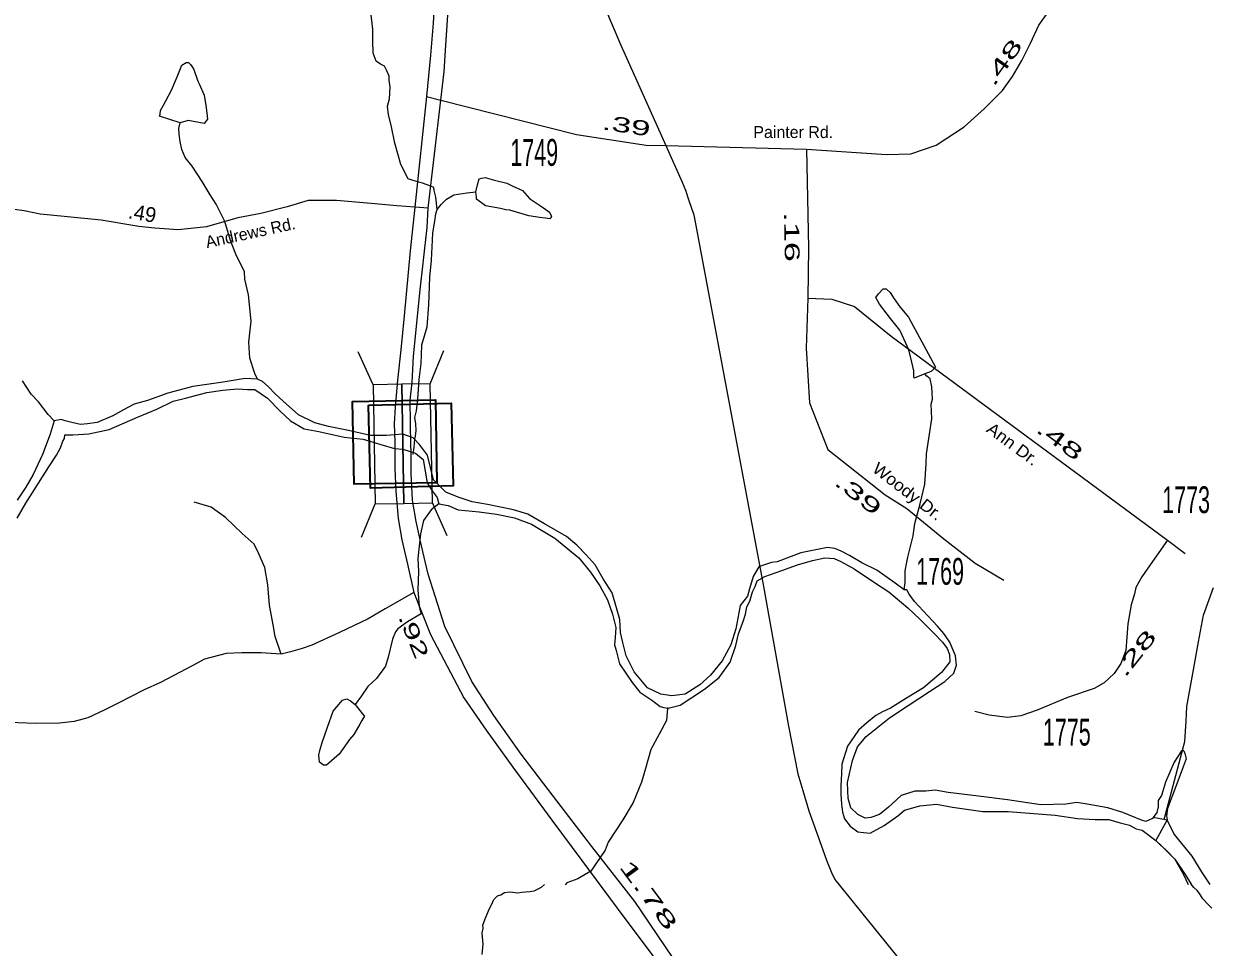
# Model space of a CAD drawing. Extents: x 593115 to 629975, y 274032 to 309774.
# Drawn here: x 613988 to 615976, y 277253 to 278802 of the extents above; entities that cross this region are included whole.
import ezdxf
from ezdxf.enums import TextEntityAlignment as Align

# ---------------------------------------------------------------- set-up
doc = ezdxf.new("R2010")
doc.units = 0
doc.header["$LTSCALE"] = 10
for name, color, linetype in [('11', 7, 'Continuous'), ('17', 7, 'Continuous'), ('8', 7, 'Continuous')]:
    doc.layers.add(name, color=color, linetype=linetype)
for name, color, linetype, lineweight in [('28', 7, 'Continuous', 120), ('31', 7, 'Continuous', 35), ('32', 7, 'Continuous', 25), ('35', 7, 'Continuous', 13), ('44', 7, 'Continuous', 13), ('50', 7, 'Continuous', 13), ('59', 7, 'Continuous', 13), ('60', 7, 'Continuous', 13), ('62', 7, 'Continuous', 13)]:
    doc.layers.add(name, color=color, linetype=linetype, lineweight=lineweight)

msp = doc.modelspace()

# ---------------------------------------------------------------- linework, layer by layer
at = {"layer": '28', "lineweight": 25}
for points in [[(614574.72, 279346.64), (614619.47, 279206.73), (614647.7, 279113.18), (614659.24, 279063.03), (614666.19, 279025.05), (614670.95, 278993.64), (614674.36, 278957.54), (614676.6, 278920.62), (614677.98, 278859.95), (614674.28, 278802.58), (614669.99, 278749.01), (614663.18, 278679.79), (614643.98, 278494.14)], [(614687.58, 278673.59), (614692.79, 278721.47), (614695.8, 278765.7), (614699.04, 278816.18), (614702.51, 278865.04), (614702.97, 278932.66), (614698.58, 278988.47), (614692.1, 279034.32), (614679.63, 279090.48), (614667.6, 279136.33), (614644, 279209.51), (614602.32, 279345.75)], [(614636.99, 278094.33), (614636.16, 278170.44), (614639.06, 278200.22), (614641.54, 278244.15), (614646.5, 278293.79), (614652.29, 278350.55), (614664.28, 278460.21), (614666.35, 278492.48), (614687.58, 278673.59)], [(614643.98, 278494.14), (614636.11, 278420.66), (614625.7, 278312.06), (614620.14, 278255.09), (614614.82, 278203.92), (614610.66, 278158.99), (614609.04, 278130.97), (614610.05, 278100.16)], [(614610.05, 278100.16), (614610.05, 278078.7), (614610.19, 278055.71), (614611.58, 278017.74), (614615.75, 277971.89), (614621.99, 277936.46), (614631.25, 277895.7), (614642.12, 277847.77), (614669.93, 277777.62), (614725.88, 277671.31), (614763.13, 277617.36), (614808.25, 277555.07), (614873.26, 277465.91), (614923.69, 277398.25), (614994.11, 277303.28), (615063.77, 277211.36), (615097.29, 277165.55)], [(615117.78, 277182.68), (615075.87, 277236.69), (615012.85, 277329.88), (614940.49, 277421.84), (614889.26, 277489.22), (614821.95, 277576.84), (614776.05, 277641.78), (614739.12, 277698.45), (614694.05, 277790.7), (614665.93, 277878.5), (614655.06, 277926.43), (614645.8, 277967.19), (614639.56, 278002.62), (614637.82, 278048), (614637.41, 278085.23), (614636.99, 278094.33)]]:
    msp.add_lwpolyline(points, dxfattribs=at)
at = {"layer": '31'}
for points in [[(614680.8, 278031.92), (614541.86, 278029.35), (614539.29, 278168.4), (614678.24, 278170.97)], [(614565.74, 278162.06), (614704.67, 278165.62), (614708.24, 278026.6), (614569.32, 278023.03)]]:
    msp.add_lwpolyline(points, close=True, dxfattribs=at)
at = {"layer": '32'}
for p, q in [((614663.18, 278679.79), (614687.58, 278673.59)), ((615064.52, 278597.46), (615300.54, 278591.65)), ((614666.35, 278492.48), (614643.98, 278494.14))]:
    msp.add_line(p, q, dxfattribs=at)
for points in [[(615300.54, 278591.65), (615434.6, 278582.46), (615475.42, 278583.68), (615518.1, 278598.35), (615565.01, 278628.84), (615599.11, 278659.36), (615629.56, 278689.83), (615646.02, 278713.03), (615661.88, 278739.83), (615676.51, 278769.1), (615690.49, 278799.6), (615724.25, 278847.38), (615753.28, 278885.86), (615771.33, 278928.26), (615782.32, 278978.52), (615787.81, 279013.08)], [(614687.58, 278673.59), (614914.91, 278615.87), (615031.52, 278598.27), (615064.52, 278597.46)], [(615300.54, 278591.65), (615302.26, 278509.18), (615303.97, 278425.85), (615302.89, 278341.58)], [(614643.98, 278494.14), (614613.66, 278496.39), (614570.63, 278500.55), (614512.3, 278505.13), (614464.88, 278505.15), (614429.47, 278494.72), (614385.51, 278483.66), (614347.07, 278476.28), (614294.57, 278461.24), (614246.97, 278456.31), (614207.55, 278458.88), (614180.72, 278461.65), (614117.91, 278472.48), (614055.72, 278478.52), (614015.49, 278482.16), (613988.61, 278488.26), (613950.84, 278493.13), (613892.31, 278499.16), (613871.06, 278500.66)], [(615302.89, 278341.58), (615300.11, 278257.73), (615305.69, 278166.24), (615336.22, 278087.94), (615432.8, 278011.79), (615469.08, 277989), (615531, 277938.16), (615583.36, 277896.93), (615631.42, 277868.58)], [(615302.89, 278341.58), (615343.23, 278339.86), (615380.99, 278327.83), (615442.79, 278278.01), (615906.01, 277935.87), (615935.64, 277913.38)], [(615906.01, 277935.87), (615873.39, 277888.89), (615862.87, 277874.33), (615853.1, 277856.6), (615850.57, 277845.96), (615845, 277827.22), (615839.43, 277795.31), (615836.39, 277750.74), (615827.79, 277728.96), (615816.65, 277712.25), (615799.94, 277696.54), (615783.23, 277686.92), (615738.67, 277671.73), (615687.79, 277650.71), (615659.94, 277641.08), (615637.66, 277638.55), (615606.77, 277642.09), (615582.98, 277648.17)]]:
    msp.add_lwpolyline(points, dxfattribs=at)
at = {"layer": '35'}
for points in [[(614419.48, 277744.78), (614409.66, 277774.01), (614406.04, 277793.53), (614399.9, 277826.46), (614397.43, 277860.6), (614391.94, 277889.86), (614382.18, 277912.99), (614374.27, 277928.89), (614354.1, 277947.11), (614326.06, 277973.97), (614302.27, 277990.98), (614273.6, 277999.5)], [(614642.12, 277847.77), (614594.23, 277820.67), (614565.54, 277804), (614517.41, 277780.84), (614471.14, 277759.54), (614454.48, 277753.98), (614435.28, 277748.66), (614419.48, 277744.78)], [(614419.48, 277744.78), (614385.9, 277746.61), (614353.37, 277746.8), (614327.52, 277745.4), (614290.67, 277735.92), (614271.24, 277725.73), (614217.1, 277697.02), (614189.8, 277684.51), (614144.91, 277661.82), (614122.7, 277650.7), (614095.17, 277637.97), (614072.08, 277631.55), (614047.7, 277629.07), (614007.71, 277628.24), (613948.94, 277630.56)]]:
    msp.add_lwpolyline(points, dxfattribs=at)
at = {"layer": '44'}
for points in [[(614739.77, 279345.8), (614831.32, 279136.21), (614989.44, 278765.68), (615064.52, 278597.46)], [(615064.52, 278597.46), (615092, 278535.88), (615097.52, 278522.47), (615103.02, 278505.41), (615111.54, 278481.02), (615228.33, 277858.06), (615270.56, 277624.02), (615285.86, 277544.13), (615294.36, 277516.08), (615304.75, 277481.97), (615322.5, 277431.96), (615334.07, 277399.1), (615342.61, 277378.38), (615348.1, 277366.8), (615725.56, 276899.75)]]:
    msp.add_lwpolyline(points, dxfattribs=at)
at = {"layer": '50'}
for p, q in [((614573.73, 278196.36), (614548.96, 278251.28)), ((614669.71, 278198.09), (614692.48, 278253.87)), ((614554.55, 277940.62), (614577.33, 277996.39)), ((614698.08, 277943.21), (614673.31, 277998.12))]:
    msp.add_line(p, q, dxfattribs=at)
for points in [[(614573.73, 278196.36), (614577.33, 277996.39), (614625.32, 277997.26), (614621.72, 278197.23)], [(614621.72, 278197.23), (614625.32, 277997.26), (614673.31, 277998.12), (614669.71, 278198.09)]]:
    msp.add_lwpolyline(points, close=True, dxfattribs=at)
at = {"layer": '59'}
for points in [[(614681.21, 278490.31), (614678.73, 278511.07), (614676.36, 278522.02), (614675.66, 278526.94), (614670.81, 278529.34), (614656.81, 278534.23), (614640.9, 278539.06), (614632.45, 278541.53), (614620.15, 278565.89), (614610.38, 278601.2), (614604.31, 278631.73), (614599.46, 278648.74), (614598.16, 278663.37), (614601.22, 278675.61), (614602.42, 278695.09), (614600.57, 278707.33), (614600.61, 278714.03), (614596.98, 278722.51), (614592.65, 278730.5), (614585.92, 278734.14), (614578.62, 278738.99), (614573.8, 278752.39), (614573.12, 278773.11), (614573.13, 278792.62), (614569.41, 278825.5)], [(614379.66, 278205.47), (614375.36, 278215.16), (614366.78, 278240.74), (614365.54, 278267.58), (614369.17, 278303.01), (614364.88, 278346.91), (614358.83, 278373.64), (614358.18, 278385.86), (614343.58, 278415.17), (614334.35, 278438.26), (614325.21, 278469.96), (614310.61, 278499.27), (614300.23, 278515.08), (614286.78, 278536.97), (614270.31, 278562.61), (614258.71, 278577.26), (614253.19, 278590.67), (614250.16, 278604.04), (614248.31, 278616.28), (614247.71, 278626), (614250.12, 278635.75)], [(614681.21, 278490.31), (614687.88, 278498.88), (614697.06, 278507.39), (614709.22, 278514.74), (614731.2, 278518.39), (614745.82, 278519.59)], [(614641.21, 278079.44), (614642.46, 278091.62), (614643.64, 278104.99), (614644.84, 278109.87), (614646.04, 278119.65), (614645.47, 278130.66), (614643.59, 278141.6), (614646.72, 278152.54), (614648.53, 278172.11), (614650.91, 278204.97), (614654.56, 278231.8), (614655.16, 278246.49), (614655.71, 278263.48), (614664.23, 278293.42), (614667.3, 278330.56), (614669.06, 278376.94), (614671.54, 278404.99), (614673.34, 278439.06), (614673.9, 278451.25), (614677, 278470.8), (614678.75, 278482.96), (614681.21, 278490.31)], [(615464.3, 277852.59), (615466.15, 277864.76), (615466.16, 277884.26), (615469.16, 277898.9), (615470.43, 277907.38), (615479.57, 277942.8), (615482.6, 277963.54), (615491.08, 277996.47), (615498.96, 278029.42), (615501.36, 278063.48), (615502.02, 278080.57), (615506.9, 278113.48), (615511.13, 278139.09), (615509.83, 278163.53), (615511.71, 278171.99), (615511.04, 278192.71), (615508.01, 278206.18), (615502.51, 278210.99), (615498.89, 278214.67)], [(614038.94, 278135.68), (614028.57, 278146.7), (614012.69, 278167.43), (614000.46, 278180.79), (613985.82, 278202.7)], [(614684.01, 277996.54), (614671.2, 277986.8), (614658.42, 277968.46), (614653.47, 277946.55), (614648.71, 277905.04), (614649.86, 277883.11), (614648.73, 277852.63), (614651.15, 277824.57), (614654.2, 277812.41), (614631.62, 277798.97), (614615.16, 277786.81), (614611.56, 277781.88), (614606.11, 277769.69), (614598.78, 277739.23), (614594.57, 277724.62), (614579.34, 277703.83), (614564.66, 277690.43), (614554.33, 277674.54), (614543.93, 277659.95)], [(615068.82, 277654.21), (615067.62, 277654.14), (615065.79, 277633.47), (615053.61, 277610.31), (615039.58, 277584.7), (615030.52, 277552.98), (615023.84, 277529.81), (615009.83, 277495.59), (614992.74, 277466.94), (614967.75, 277429.14), (614962.87, 277415.74), (614939.14, 277380.42), (614917.27, 277367.57), (614898.93, 277360.85), (614895.86, 277357.81)], [(614756.86, 277241.14), (614758.07, 277258.18), (614756.86, 277276.5), (614758.07, 277285.01), (614758.05, 277289.89), (614761.75, 277300.91), (614769.05, 277317.95), (614772.68, 277325.26), (614776.32, 277333.23), (614782.42, 277339.32), (614787.88, 277341.16), (614793.99, 277344.81), (614803.78, 277346.02), (614815.93, 277344.18), (614823.27, 277345.43), (614829.38, 277346.04), (614836.65, 277346.68), (614843.99, 277347.87), (614856.19, 277353.96), (614861.03, 277358.25)]]:
    msp.add_lwpolyline(points, dxfattribs=at)
at = {"layer": '60', "lineweight": 25}
msp.add_line((615905.32, 277466.4), (615882.2, 277470.58), dxfattribs=at)
at = {"layer": '60'}
for points in [[(614250.12, 278635.75), (614215.33, 278646.67), (614216.61, 278650.34), (614217.24, 278656.43), (614222.11, 278665.03), (614226.37, 278672.35), (614235.45, 278690.57), (614243.43, 278708.9), (614245.2, 278712.57), (614253.11, 278732.11), (614260.41, 278736.96), (614264.11, 278736.98), (614267.73, 278733.31), (614270.16, 278729.66), (614273.26, 278724.79), (614279.96, 278705.25), (614281.77, 278701.01), (614290.38, 278682.13), (614293.95, 278661.35), (614295.85, 278641.91), (614290.4, 278634.52), (614263.49, 278639.37)], [(614745.82, 278519.59), (614748.88, 278531.83), (614751.88, 278541.57), (614755.51, 278542.79), (614761.63, 278544.07), (614777.54, 278539.14), (614798.24, 278534.31), (614806.75, 278530.03), (614824.49, 278522.16), (614836.02, 278508.72), (614859.8, 278492.93), (614869.55, 278485.52), (614873.2, 278478.25), (614870.82, 278474.59), (614862.85, 278475.86), (614853.17, 278477.06), (614834.81, 278479.44), (614803.11, 278489.2), (614796.42, 278489.83), (614787.26, 278491.62), (614762.25, 278496.44), (614747.07, 278507.46), (614747.05, 278511.06)], [(615498.89, 278214.67), (615481.23, 278207.33), (615480.58, 278209.84), (615480.53, 278212.24), (615480.58, 278219.54), (615477.49, 278234.21), (615472.01, 278254.93), (615458.54, 278285.42), (615457.39, 278287.84), (615441.49, 278307.27), (615423.19, 278331.66), (615417.11, 278342.68), (615421.34, 278348.8), (615429.32, 278357.33), (615434.12, 278357.34), (615440.9, 278351.2), (615447.57, 278340.25), (615457.3, 278326.85), (615471.95, 278309.74), (615475.59, 278302.47), (615486.67, 278281.73), (615504.89, 278248.85), (615517.12, 278225.69), (615509.86, 278218.34)], [(614543.93, 277659.95), (614555.53, 277645.3), (614559.23, 277640.43), (614554.97, 277633.11), (614551.35, 277626.98), (614541.59, 277609.98), (614534.22, 277601.43), (614516.61, 277576.99), (614495.31, 277558.12), (614490.41, 277558.13), (614483.72, 277563.57), (614482.46, 277575.2), (614484.33, 277583.06), (614488.5, 277596.47), (614497.04, 277622.1), (614506.79, 277648.91), (614522.67, 277667.19), (614529.92, 277669.64), (614536.05, 277666.01)]]:
    msp.add_lwpolyline(points, close=True, dxfattribs=at)
at = {"layer": '60', "lineweight": 25}
for points in [[(613976.85, 277972.33), (613991.49, 277997.93), (614029.85, 278058.85), (614042.56, 278078.4), (614049.32, 278090.66), (614053.54, 278101.58), (614056.04, 278106.43), (614056.57, 278112.52), (614069.97, 278112.54), (614096.8, 278113.79), (614130.96, 278121.18), (614178.5, 278141.91), (614210.79, 278155.34), (614238.27, 278168.78), (614258.97, 278173.65), (614294.88, 278183.41), (614321.77, 278187.06), (614346.12, 278189.56), (614363.2, 278188.41), (614375.4, 278188.35), (614396.71, 278173.71), (614418.06, 278151.86), (614435.14, 278136.01), (614458.36, 278122.62), (614482.67, 278117.72), (614525.39, 278108.64), (614557.12, 278104.98), (614586.8, 278096.3), (614609.51, 278089.2), (614623.82, 278088.12), (614644.98, 278081.86), (614657.96, 278070.8), (614664.43, 278031.85), (614672.96, 278018.47), (614680.93, 278007.5), (614684.01, 277996.54)], [(614379.66, 278205.47), (614358.88, 278206.6), (614322.34, 278200.55), (614271.18, 278193.21), (614229.64, 278182.16), (614195.58, 278169.96), (614173.05, 278163.82), (614155.35, 278154.09), (614137.04, 278144.36), (614110.81, 278133.3), (614094.96, 278130.93), (614082.83, 278129.68), (614068.2, 278133.28), (614057.25, 278135.71), (614050.5, 278138.15), (614038.94, 278135.68)], [(614651.71, 278096.3), (614641.13, 278107.36), (614623.34, 278113.62), (614595.93, 278111.21), (614569.25, 278111.03), (614532.72, 278119.59), (614499.15, 278126.28), (614475.97, 278132.36), (614448.54, 278145.73), (614422.91, 278168.87), (614409.56, 278181.05), (614397.91, 278193.29), (614388.18, 278201.79), (614379.66, 278205.47)], [(614038.94, 278135.68), (614032.19, 278113.72), (614019.48, 278079.57), (614003.58, 278046.09), (613991.44, 278024.74), (613976.78, 278002.74)], [(615464.3, 277852.59), (615449.12, 277863.51), (615418.57, 277885.45), (615393.62, 277897.66), (615372.86, 277909.8), (615358.81, 277917.09), (615347.91, 277922.01), (615335.63, 277923.17), (615291.14, 277914.58), (615251.52, 277899.4), (615241.79, 277898.1), (615230.21, 277894.44), (615220.44, 277890.84), (615211.31, 277874.92), (615205.28, 277854.24), (615201.63, 277842.01), (615189.4, 277826.16), (615187.05, 277814.01), (615182.19, 277787.1), (615173.63, 277760.27), (615158.98, 277733.47), (615139.47, 277709.07), (615121.84, 277693.22), (615096.9, 277677.34), (615074.95, 277674.89), (615056.59, 277677.37), (615034.12, 277688.33), (615011.46, 277715.11), (614998.12, 277741.89), (614991.92, 277766.33), (614988.92, 277780.89), (614987.67, 277802.92), (614982.17, 277822.34), (614974.79, 277847.4), (614959.58, 277871.12), (614946.15, 277894.3), (614930.9, 277911.32), (614915.63, 277927.24), (614897.92, 277941.81), (614861.36, 277963.17), (614833.29, 277979.55), (614808.94, 277986.85), (614765.6, 277995.35), (614739.99, 278000.18), (614716.24, 278007.57), (614695.51, 278016), (614674.84, 278036.73), (614665.17, 278078.02), (614651.71, 278096.3)], [(614684.01, 277996.54), (614699.86, 277994.11), (614716.31, 277986.77), (614751.65, 277983.14), (614780.88, 277979.53), (614810.76, 277973.41), (614839.44, 277962.52), (614878.47, 277939.31), (614918.69, 277905.87), (614938.2, 277882.06), (614954.12, 277858.93), (614966.95, 277835.76), (614975.45, 277811.38), (614980.99, 277789.46), (614979.74, 277772.38), (614978.59, 277760.2), (614981.59, 277750.43), (614987.14, 277728.51), (615008.49, 277696.77), (615021.26, 277681), (615042.67, 277666.35), (615055.47, 277656.59), (615061.54, 277655.36), (615068.82, 277654.21)], [(615068.82, 277654.21), (615088.93, 277659.1), (615129.79, 277685.96), (615154.2, 277705.46), (615172.43, 277731.09), (615182.11, 277759.1), (615186.41, 277778.61), (615194.34, 277799.35), (615198.6, 277811.57), (615200.45, 277823.73), (615205.85, 277833.52), (615210.18, 277849.34), (615214.36, 277857.85), (615218.06, 277867.68), (615230.81, 277874.92), (615259.52, 277884.73), (615285.73, 277894.49), (615310.69, 277901.88), (615331.38, 277906.15), (615347.26, 277904.92), (615358.26, 277899.99), (615380.81, 277887.83), (615409.51, 277868.33), (615425.89, 277857.39), (615438.72, 277848.92), (615470.47, 277822.06), (615490.59, 277803.24), (615515, 277779.43), (615529, 277764.84), (615536.38, 277753.88), (615540.57, 277744.09), (615541.22, 277731.88), (615527.24, 277713.56), (615496.71, 277687.98), (615468.15, 277670.87), (615441.29, 277653.82), (615427.86, 277647.7), (615416.93, 277641.62), (615401.68, 277629.43), (615387.72, 277617.22), (615369.36, 277590.39), (615359.63, 277559.89), (615359.1, 277543.99), (615358.5, 277524.5), (615358.5, 277509.9), (615359.15, 277492.78), (615360.97, 277479.44), (615364.65, 277468.46), (615373.8, 277456.27), (615386.6, 277446.5), (615396.37, 277445.3), (615407.25, 277444.08), (615431.03, 277457.49), (615453.57, 277473.33), (615465.17, 277483.09), (615490.83, 277490.46), (615518.78, 277492.88), (615545.69, 277488.03), (615596.25, 277480.78), (615638.96, 277480.8), (615717.55, 277474.78), (615755.33, 277468.7), (615784.61, 277467.49), (615807.82, 277467.51), (615826.7, 277461.42), (615842.53, 277457.79), (615853.5, 277451.66), (615863.85, 277449.25), (615886.41, 277432.18), (615905.33, 277413.89), (615918.16, 277400.52), (615932.83, 277374.91), (615940.79, 277358.44)], [(615882.2, 277470.58), (615880.96, 277468.8), (615869.96, 277463.93), (615862.71, 277466.28), (615830.96, 277479.14), (615805.92, 277487.05), (615771.24, 277493.07), (615754.09, 277495.53), (615735.83, 277493.1), (615693.8, 277491.77), (615637.66, 277500.33), (615588.88, 277506.34), (615538.29, 277512.49), (615516.38, 277516.74), (615500.53, 277514.87), (615482.23, 277514.84), (615459.67, 277507.51), (615438.36, 277487.94), (615423.11, 277475.76), (615408.5, 277470.85), (615398.78, 277469.66), (615386.6, 277475.81), (615374.93, 277486.75), (615370.65, 277502.54), (615369.41, 277529.38), (615377.96, 277566.01), (615386.44, 277589.14), (615400.5, 277606.25), (615440.06, 277637.94), (615471.2, 277658.71), (615507.08, 277681.87), (615532.74, 277698.94), (615547.92, 277712.43), (615552.2, 277725.85), (615550.33, 277741.69), (615541.2, 277764.79), (615530.8, 277779.4), (615520.45, 277791.62), (615496.08, 277817.23), (615482, 277833.02), (615472.85, 277845.21), (615469.2, 277852.59), (615464.3, 277852.59)], [(615900.71, 277467.23), (615935.14, 277598.01), (615937.55, 277632.17), (615938.75, 277656.55), (615948.5, 277712.06), (615958.2, 277765.08), (615966.63, 277810.21), (615983.09, 277856.58)], [(615905.32, 277466.4), (615917.51, 277441.94), (615946.78, 277406.03), (615963.91, 277378.57), (615977.3, 277358.49)], [(615980.25, 277318.72), (615974.16, 277324.82), (615965.63, 277333.96), (615959.54, 277343.11), (615955.86, 277347.94), (615950.36, 277353.42), (615946.08, 277358.93)]]:
    msp.add_lwpolyline(points, dxfattribs=at)
at = {"layer": '62'}
for p, q in [((615067.69, 277654.44), (615068.94, 277654.25)), ((615905.44, 277466.44), (615886.5, 277432.22))]:
    msp.add_line(p, q, dxfattribs=at)
for points in [[(615933.25, 277582.19), (615929.62, 277582.25), (615917.44, 277563.34), (615902.94, 277529.78), (615896.25, 277507.78), (615890.69, 277499.34), (615890.19, 277488.31), (615888.25, 277479.19), (615882.19, 277470.59)], [(615933.25, 277582.19), (615935.19, 277577.97), (615937.62, 277568.81), (615932.19, 277555.41), (615919.94, 277522.5), (615905.94, 277485.91), (615904.19, 277473.69), (615905.44, 277466.44)], [(615886.5, 277432.22), (615905.38, 277414), (615918.19, 277400.56), (615935.69, 277375.16), (615946.06, 277358.97)]]:
    msp.add_lwpolyline(points, dxfattribs=at)

# ---------------------------------------------------------------- texts
at = {"layer": '11'}
msp.add_text('Painter Rd.', height=20, dxfattribs=at).set_placement((615278.42, 278610.07), align=Align.CENTER)
msp.add_text('Andrews Rd.', height=20, rotation=12.164, dxfattribs=at).set_placement((614369.97, 278441.5), align=Align.CENTER)
at = {"layer": '11', "width": 1.1}
for s, rotation, p in [('Ann Dr.', 323.505, (615640.8, 278088.89)), ('Woody Dr.', 322.441, (615464.43, 278009.58))]:
    msp.add_text(s, height=20, rotation=rotation, dxfattribs=at).set_placement(p, align=Align.CENTER)
at = {"layer": '17'}
for s, rotation, width, p in [('.48', 54.65, 1.85, (615639.65, 278729.98)), ('.39', 351.418, 1.75, (614996.72, 278618.69)), ('.16', 271.18, 1.8, (615263.59, 278444.06)), ('.48', 323.505, 1.85, (615718.08, 278093)), ('.39', 321.744, 1.9, (615379.8, 278002.64)), ('.92', 292.189, 1.7, (614630.32, 277770.79)), ('.28', 51.699, 1.9, (615862.2, 277738.52)), ('1.78', 306.556, 2.1, (615025.75, 277333.52))]:
    msp.add_text(s, height=25, rotation=rotation, dxfattribs=dict(at, width=width)).set_placement(p, align=Align.CENTER)
msp.add_text('.49', height=25, rotation=350.22, dxfattribs=at).set_placement((614184.7, 278471.68), align=Align.CENTER)
at = {"layer": '8', "width": 0.6}
for s, p in [('1749', (614843.94, 278563.44)), ('1773', (615937.28, 277981.07)), ('1769', (615524.75, 277860.92)), ('1775', (615737.22, 277591.28))]:
    msp.add_text(s, height=45, dxfattribs=at).set_placement(p, align=Align.CENTER)

doc.saveas('drawing.dxf')
